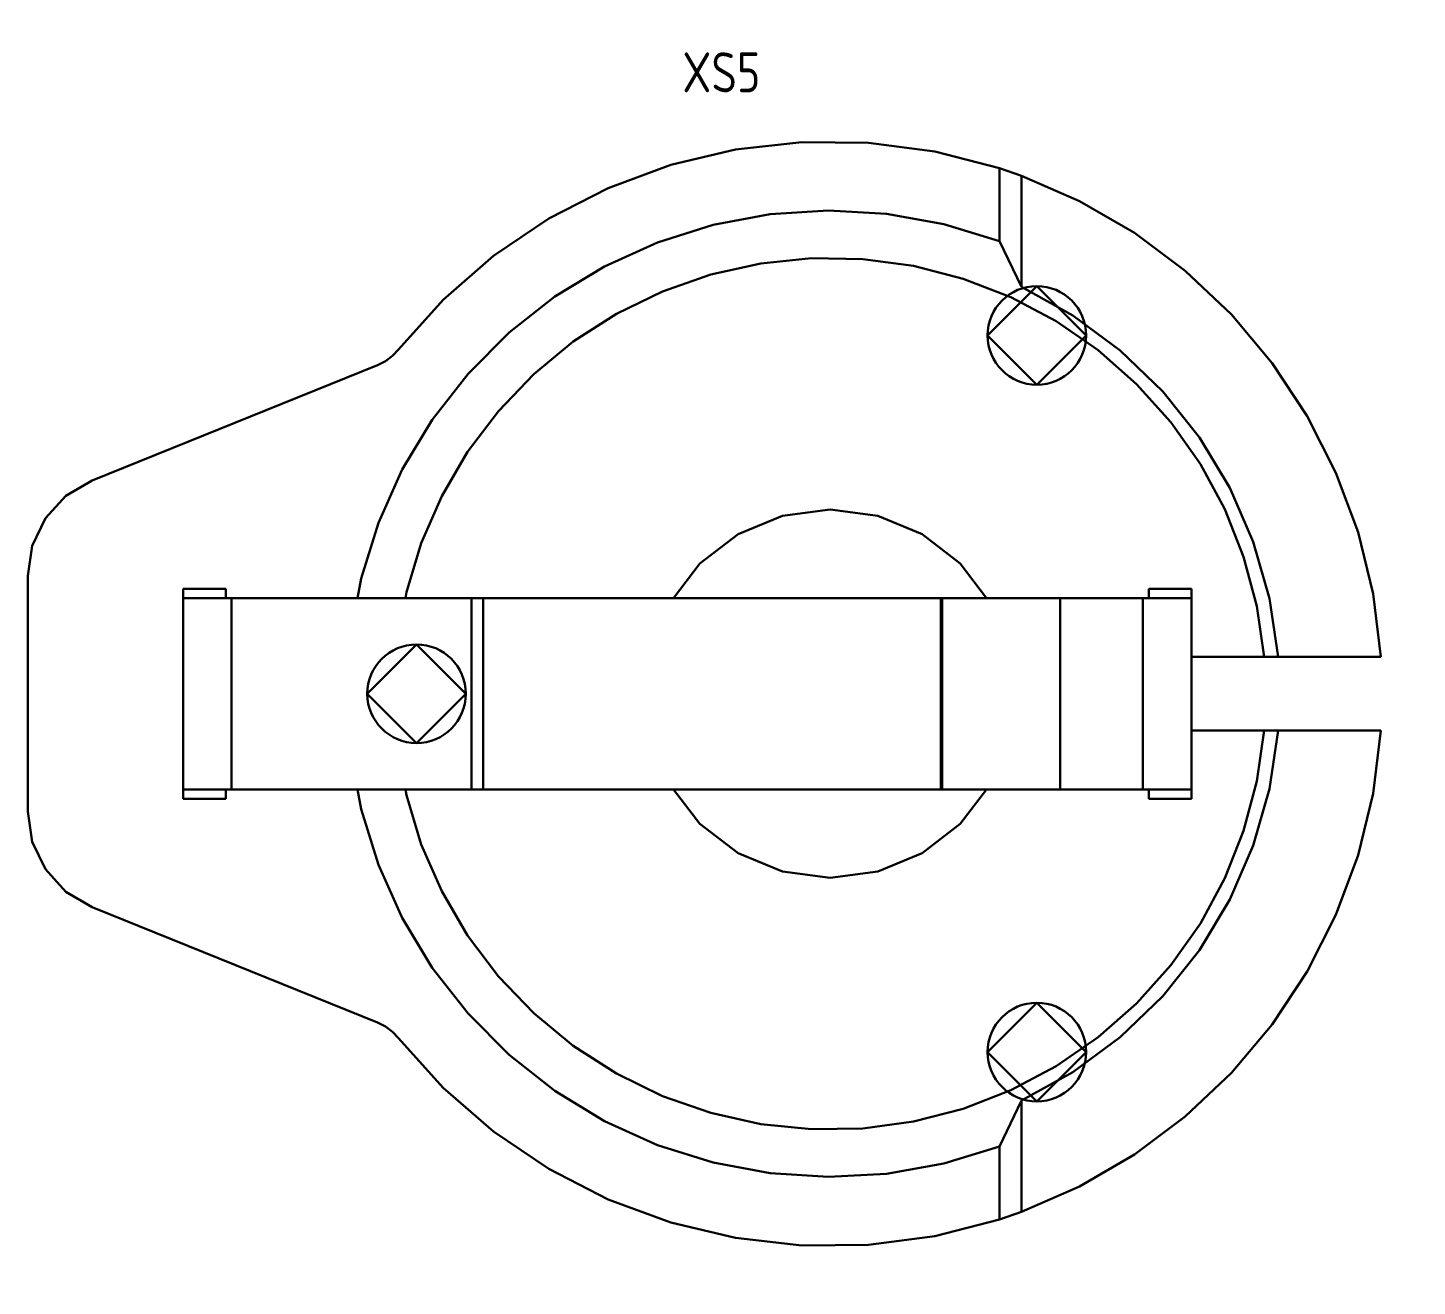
# Model space of a CAD drawing. Extents: x 346 to 4955, y 45 to 639.
# Drawn here: x 3498.55 to 3546.5, y 284 to 327.4 of the extents above; entities that cross this region are included whole.
import ezdxf

# ---------------------------------------------------------------- set-up
doc = ezdxf.new("R2010")
doc.units = 0
doc.header["$MEASUREMENT"] = 0
doc.layers.get('0').update_dxf_attribs({"linetype": 'CONTINUOUS'})
doc.layers.get('DEFPOINTS').update_dxf_attribs({"linetype": 'CONTINUOUS'})
doc.styles.add('GOST type A0', font='gost.TTF', dxfattribs={"oblique": 15, "height": 3.5})
doc.dimstyles.new('GOST type A', dxfattribs={"dimtxt": 3.5, "dimasz": 3, "dimexe": 2, "dimexo": 0, "dimgap": 1, "dimtad": 1, "dimtoh": 1, "dimtxsty": 'GOST type A0', "dimcen": 0, "dimazin": 2, "dimtfac": 1, "dimtmove": 0, "dimatfit": 3, "dimfxl": 1, "dimarcsym": 0})

# ---------------------------------------------------------------- blocks, each defined once
blk = doc.blocks.new('*D6')
at = {"color": 0, "lineweight": -2, "transparency": 16777216}
for p, q in [((3545.372, 570.79), (3571.552, 570.79)), ((3569.552, 567.79), (3569.552, 223.79)), ((3545.372, 220.79), (3571.552, 220.79))]:
    blk.add_line(p, q, dxfattribs=at)
at = {"color": 0, "transparency": 16777216}
for points in [[(3569.052, 567.79), (3570.052, 567.79), (3569.552, 570.79)], [(3569.052, 223.79), (3570.052, 223.79), (3569.552, 220.79)]]:
    blk.add_solid(points, dxfattribs=at)
at = {"layer": 'DEFPOINTS', "color": 0, "transparency": 16777216}
for p in [(3545.372, 570.79), (3545.372, 220.79), (3569.552, 220.79)]:
    blk.add_point(p, dxfattribs=at)
at = {"color": 0, "transparency": 16777216, "insert": (3566.8, 395.79), "char_height": 3.5, "attachment_point": 5, "rotation": 90, "style": 'GOST type A0'}
blk.add_mtext('350', dxfattribs=at)

msp = doc.modelspace()

# ---------------------------------------------------------------- linework, layer by layer
at = {"color": 7, "lineweight": 30}
for p, q in [((3522.977, 323.199), (3520.737, 322.669)), ((3522.977, 323.199), (3520.737, 322.669)), ((3522.977, 323.199), (3520.737, 322.669)), ((3522.977, 323.199), (3520.737, 322.669)), ((3525.265, 323.457), (3522.977, 323.199)), ((3525.265, 323.457), (3522.977, 323.199)), ((3525.265, 323.457), (3522.977, 323.199)), ((3525.265, 323.457), (3522.977, 323.199)), ((3527.567, 323.435), (3525.265, 323.457)), ((3525.265, 323.457), (3527.567, 323.435)), ((3527.567, 323.435), (3525.265, 323.457)), ((3525.265, 323.457), (3527.567, 323.435)), ((3529.849, 323.135), (3527.567, 323.435)), ((3527.567, 323.435), (3529.849, 323.135)), ((3529.849, 323.135), (3527.567, 323.435)), ((3527.567, 323.435), (3529.849, 323.135)), ((3532.079, 322.563), (3529.849, 323.135)), ((3529.849, 323.135), (3532.079, 322.563)), ((3532.079, 322.563), (3529.849, 323.135)), ((3529.849, 323.135), (3532.079, 322.563)), ((3520.737, 322.669), (3518.577, 321.873)), ((3520.737, 322.669), (3518.577, 321.873)), ((3520.737, 322.669), (3518.577, 321.873)), ((3520.737, 322.669), (3518.577, 321.873)), ((3532.841, 322.299), (3532.079, 322.563)), ((3532.079, 322.563), (3532.079, 320.041)), ((3532.079, 322.563), (3532.841, 322.299)), ((3532.841, 322.299), (3532.079, 322.563)), ((3532.079, 322.563), (3532.079, 320.041)), ((3532.079, 322.563), (3532.841, 322.299)), ((3534.847, 321.423), (3532.841, 322.299)), ((3532.841, 322.299), (3532.841, 318.465)), ((3532.841, 322.299), (3534.847, 321.423)), ((3534.847, 321.423), (3532.841, 322.299)), ((3532.841, 322.299), (3532.841, 318.465)), ((3532.841, 322.299), (3534.847, 321.423)), ((3518.577, 321.873), (3516.529, 320.821)), ((3518.577, 321.873), (3516.529, 320.821)), ((3518.577, 321.873), (3516.529, 320.821)), ((3518.577, 321.873), (3516.529, 320.821)), ((3536.741, 320.323), (3534.847, 321.423)), ((3534.847, 321.423), (3536.741, 320.323)), ((3536.741, 320.323), (3534.847, 321.423)), ((3534.847, 321.423), (3536.741, 320.323)), ((3516.529, 320.821), (3514.623, 319.531)), ((3516.529, 320.821), (3514.623, 319.531)), ((3516.529, 320.821), (3514.623, 319.531)), ((3516.529, 320.821), (3514.623, 319.531)), ((3524.173, 320.969), (3522.199, 320.601)), ((3524.173, 320.969), (3522.199, 320.601)), ((3526.177, 321.097), (3524.173, 320.969)), ((3526.177, 321.097), (3524.173, 320.969)), ((3526.177, 321.097), (3528.183, 320.983)), ((3526.177, 321.097), (3528.183, 320.983)), ((3528.183, 320.983), (3530.159, 320.629)), ((3528.183, 320.983), (3530.159, 320.629)), ((3522.199, 320.601), (3520.285, 319.999)), ((3522.199, 320.601), (3520.285, 319.999)), ((3530.159, 320.629), (3532.079, 320.041)), ((3530.159, 320.629), (3532.079, 320.041)), ((3538.495, 319.013), (3536.741, 320.323)), ((3536.741, 320.323), (3538.495, 319.013)), ((3538.495, 319.013), (3536.741, 320.323)), ((3536.741, 320.323), (3538.495, 319.013)), ((3520.285, 319.999), (3518.455, 319.169)), ((3520.285, 319.999), (3518.455, 319.169)), ((3532.079, 320.041), (3532.841, 318.465)), ((3532.079, 320.041), (3532.841, 318.465)), ((3514.623, 319.531), (3512.885, 318.019)), ((3514.623, 319.531), (3512.885, 318.019)), ((3514.623, 319.531), (3512.885, 318.019)), ((3514.623, 319.531), (3512.885, 318.019)), ((3525.601, 319.451), (3523.843, 319.273)), ((3525.601, 319.451), (3523.843, 319.273)), ((3525.601, 319.451), (3527.367, 319.421)), ((3525.601, 319.451), (3527.367, 319.421)), ((3527.367, 319.421), (3529.119, 319.185)), ((3527.367, 319.421), (3529.119, 319.185)), ((3518.455, 319.169), (3516.739, 318.127)), ((3518.455, 319.169), (3516.739, 318.127)), ((3522.119, 318.889), (3520.451, 318.307)), ((3522.119, 318.889), (3520.451, 318.307)), ((3523.843, 319.273), (3522.119, 318.889)), ((3523.843, 319.273), (3522.119, 318.889)), ((3529.119, 319.185), (3530.829, 318.745)), ((3529.119, 319.185), (3530.829, 318.745)), ((3540.087, 317.511), (3538.495, 319.013)), ((3538.495, 319.013), (3540.087, 317.511)), ((3540.087, 317.511), (3538.495, 319.013)), ((3538.495, 319.013), (3540.087, 317.511)), ((3530.829, 318.745), (3532.477, 318.109)), ((3530.829, 318.745), (3532.477, 318.109)), ((3533.372, 318.49), (3531.672, 316.79)), ((3532.841, 318.465), (3534.619, 317.481)), ((3532.841, 318.465), (3534.619, 317.481)), ((3535.072, 316.79), (3533.372, 318.49)), ((3512.885, 318.019), (3511.343, 316.309)), ((3512.885, 318.019), (3511.343, 316.309)), ((3512.885, 318.019), (3511.343, 316.309)), ((3512.885, 318.019), (3511.343, 316.309)), ((3516.739, 318.127), (3515.161, 316.885)), ((3516.739, 318.127), (3515.161, 316.885)), ((3520.451, 318.307), (3518.863, 317.533)), ((3520.451, 318.307), (3518.863, 317.533)), ((3532.477, 318.109), (3534.039, 317.281)), ((3532.477, 318.109), (3534.039, 317.281)), ((3518.863, 317.533), (3517.377, 316.577)), ((3518.863, 317.533), (3517.377, 316.577)), ((3534.619, 317.481), (3536.253, 316.273)), ((3534.619, 317.481), (3536.253, 316.273)), ((3541.497, 315.835), (3540.087, 317.511)), ((3540.087, 317.511), (3541.497, 315.835)), ((3541.497, 315.835), (3540.087, 317.511)), ((3540.087, 317.511), (3541.497, 315.835)), ((3534.039, 317.281), (3535.491, 316.277)), ((3534.039, 317.281), (3535.491, 316.277)), ((3515.161, 316.885), (3513.743, 315.463)), ((3515.161, 316.885), (3513.743, 315.463)), ((3517.377, 316.577), (3516.015, 315.453)), ((3517.377, 316.577), (3516.015, 315.453)), ((3531.672, 316.79), (3533.372, 315.09)), ((3533.372, 315.09), (3535.072, 316.79)), ((3511.135, 316.089), (3510.891, 315.907)), ((3511.135, 316.089), (3510.891, 315.907)), ((3511.135, 316.089), (3510.891, 315.907)), ((3511.135, 316.089), (3510.891, 315.907)), ((3511.343, 316.309), (3511.135, 316.089)), ((3511.343, 316.309), (3511.135, 316.089)), ((3511.343, 316.309), (3511.135, 316.089)), ((3511.343, 316.309), (3511.135, 316.089)), ((3535.491, 316.277), (3536.817, 315.111)), ((3535.491, 316.277), (3536.817, 315.111)), ((3536.253, 316.273), (3537.715, 314.861)), ((3536.253, 316.273), (3537.715, 314.861)), ((3510.619, 315.769), (3500.775, 311.791)), ((3510.619, 315.769), (3500.775, 311.791)), ((3510.619, 315.769), (3500.775, 311.791)), ((3510.619, 315.769), (3500.775, 311.791)), ((3510.891, 315.907), (3510.619, 315.769)), ((3510.891, 315.907), (3510.619, 315.769)), ((3510.891, 315.907), (3510.619, 315.769)), ((3510.891, 315.907), (3510.619, 315.769)), ((3542.705, 314.007), (3541.497, 315.835)), ((3541.497, 315.835), (3542.705, 314.007)), ((3542.705, 314.007), (3541.497, 315.835)), ((3541.497, 315.835), (3542.705, 314.007)), ((3513.743, 315.463), (3512.507, 313.881)), ((3513.743, 315.463), (3512.507, 313.881)), ((3516.015, 315.453), (3514.791, 314.179)), ((3516.015, 315.453), (3514.791, 314.179)), ((3536.817, 315.111), (3537.997, 313.795)), ((3536.817, 315.111), (3537.997, 313.795)), ((3537.715, 314.861), (3538.981, 313.271)), ((3537.715, 314.861), (3538.981, 313.271)), ((3514.791, 314.179), (3513.727, 312.769)), ((3514.791, 314.179), (3513.727, 312.769)), ((3512.507, 313.881), (3511.471, 312.161)), ((3512.507, 313.881), (3511.471, 312.161)), ((3537.997, 313.795), (3539.015, 312.351)), ((3537.997, 313.795), (3539.015, 312.351)), ((3543.695, 312.055), (3542.705, 314.007)), ((3542.705, 314.007), (3543.695, 312.055)), ((3543.695, 312.055), (3542.705, 314.007)), ((3542.705, 314.007), (3543.695, 312.055)), ((3538.981, 313.271), (3540.027, 311.529)), ((3538.981, 313.271), (3540.027, 311.529)), ((3513.727, 312.769), (3512.835, 311.243)), ((3513.727, 312.769), (3512.835, 311.243)), ((3511.471, 312.161), (3510.649, 310.329)), ((3511.471, 312.161), (3510.649, 310.329)), ((3539.015, 312.351), (3539.855, 310.797)), ((3539.015, 312.351), (3539.855, 310.797)), ((3500.775, 311.791), (3499.869, 311.259)), ((3500.775, 311.791), (3499.869, 311.259)), ((3500.775, 311.791), (3499.869, 311.259)), ((3500.775, 311.791), (3499.869, 311.259)), ((3544.455, 310.001), (3543.695, 312.055)), ((3543.695, 312.055), (3544.455, 310.001)), ((3544.455, 310.001), (3543.695, 312.055)), ((3543.695, 312.055), (3544.455, 310.001)), ((3499.869, 311.259), (3499.159, 310.483)), ((3499.869, 311.259), (3499.159, 310.483)), ((3499.869, 311.259), (3499.159, 310.483)), ((3499.869, 311.259), (3499.159, 310.483)), ((3512.835, 311.243), (3512.129, 309.625)), ((3512.835, 311.243), (3512.129, 309.625)), ((3540.027, 311.529), (3540.837, 309.665)), ((3540.027, 311.529), (3540.837, 309.665)), ((3526.237, 310.781), (3524.593, 310.565)), ((3526.237, 310.781), (3524.593, 310.565)), ((3526.237, 310.781), (3527.881, 310.565)), ((3526.237, 310.781), (3527.881, 310.565)), ((3539.855, 310.797), (3540.509, 309.157)), ((3539.855, 310.797), (3540.509, 309.157)), ((3499.159, 310.483), (3498.707, 309.535)), ((3499.159, 310.483), (3498.707, 309.535)), ((3499.159, 310.483), (3498.707, 309.535)), ((3499.159, 310.483), (3498.707, 309.535)), ((3510.649, 310.329), (3510.053, 308.411)), ((3510.649, 310.329), (3510.053, 308.411)), ((3524.593, 310.565), (3523.061, 309.931)), ((3524.593, 310.565), (3523.061, 309.931)), ((3527.881, 310.565), (3529.411, 309.931)), ((3527.881, 310.565), (3529.411, 309.931)), ((3523.061, 309.931), (3521.747, 308.921)), ((3523.061, 309.931), (3521.747, 308.921)), ((3529.411, 309.931), (3530.727, 308.921)), ((3529.411, 309.931), (3530.727, 308.921)), ((3544.973, 307.873), (3544.455, 310.001)), ((3544.455, 310.001), (3544.973, 307.873)), ((3544.973, 307.873), (3544.455, 310.001)), ((3544.455, 310.001), (3544.973, 307.873)), ((3498.707, 309.535), (3498.551, 308.495)), ((3498.707, 309.535), (3498.551, 308.495)), ((3498.707, 309.535), (3498.551, 308.495)), ((3498.707, 309.535), (3498.551, 308.495)), ((3512.129, 309.625), (3511.617, 307.933)), ((3512.129, 309.625), (3511.617, 307.933)), ((3540.837, 309.665), (3541.397, 307.711)), ((3540.837, 309.665), (3541.397, 307.711)), ((3521.747, 308.921), (3520.835, 307.733)), ((3521.747, 308.921), (3520.835, 307.733)), ((3530.727, 308.921), (3531.639, 307.733)), ((3530.727, 308.921), (3531.639, 307.733)), ((3540.509, 309.157), (3540.965, 307.449)), ((3540.509, 309.157), (3540.965, 307.449)), ((3498.551, 308.495), (3498.551, 300.367)), ((3498.551, 308.495), (3498.551, 300.367)), ((3498.551, 308.495), (3498.551, 300.367)), ((3498.551, 308.495), (3498.551, 300.367)), ((3510.053, 308.411), (3509.929, 307.733)), ((3510.053, 308.411), (3509.929, 307.733)), ((3505.383, 308.051), (3503.911, 308.051)), ((3503.911, 308.051), (3503.911, 300.811)), ((3505.383, 308.051), (3503.911, 308.051)), ((3503.911, 308.051), (3503.911, 300.811)), ((3505.383, 308.051), (3505.383, 307.733)), ((3505.383, 308.051), (3505.383, 307.733)), ((3511.617, 307.933), (3511.581, 307.733)), ((3511.617, 307.933), (3511.581, 307.733)), ((3537.235, 308.051), (3538.709, 308.051)), ((3537.235, 308.051), (3537.235, 307.733)), ((3537.235, 308.051), (3538.709, 308.051)), ((3537.235, 308.051), (3537.235, 307.733)), ((3538.709, 308.051), (3538.709, 305.701)), ((3538.709, 308.051), (3538.709, 305.701)), ((3545.245, 305.701), (3544.973, 307.873)), ((3544.973, 307.873), (3545.245, 305.701)), ((3545.245, 305.701), (3544.973, 307.873)), ((3544.973, 307.873), (3545.245, 305.701)), ((3503.967, 307.733), (3503.911, 307.733)), ((3503.967, 307.733), (3503.911, 307.733)), ((3504.135, 307.733), (3503.967, 307.733)), ((3504.135, 307.733), (3503.967, 307.733)), ((3504.401, 307.733), (3504.135, 307.733)), ((3504.401, 307.733), (3504.135, 307.733)), ((3504.747, 307.733), (3504.401, 307.733)), ((3504.747, 307.733), (3504.401, 307.733)), ((3505.151, 307.733), (3504.747, 307.733)), ((3505.151, 307.733), (3504.747, 307.733)), ((3505.151, 307.733), (3505.583, 307.733)), ((3505.151, 307.733), (3505.583, 307.733)), ((3505.583, 307.733), (3513.867, 307.733)), ((3505.583, 307.733), (3505.583, 301.129)), ((3505.583, 307.733), (3513.867, 307.733)), ((3505.583, 307.733), (3505.583, 301.129)), ((3514.001, 307.733), (3513.867, 307.733)), ((3513.867, 307.733), (3513.867, 301.129)), ((3514.001, 307.733), (3513.867, 307.733)), ((3513.867, 307.733), (3513.867, 301.129)), ((3514.135, 307.733), (3514.001, 307.733)), ((3514.135, 307.733), (3514.001, 307.733)), ((3514.267, 307.733), (3514.135, 307.733)), ((3514.267, 307.733), (3514.135, 307.733)), ((3514.267, 307.733), (3530.055, 307.733)), ((3514.267, 307.733), (3514.267, 301.129)), ((3514.267, 307.733), (3530.055, 307.733)), ((3514.267, 307.733), (3514.267, 301.129)), ((3530.071, 307.733), (3530.055, 307.733)), ((3530.055, 307.733), (3537.035, 307.733)), ((3530.055, 307.733), (3530.055, 301.129)), ((3530.071, 307.733), (3530.055, 307.733)), ((3530.055, 307.733), (3537.035, 307.733)), ((3530.055, 307.733), (3530.055, 301.129)), ((3530.087, 307.733), (3530.071, 307.733)), ((3530.087, 307.733), (3530.071, 307.733)), ((3530.103, 307.733), (3530.087, 307.733)), ((3530.103, 307.733), (3530.087, 307.733)), ((3530.103, 307.733), (3534.179, 307.733)), ((3530.103, 307.733), (3530.103, 301.129)), ((3530.103, 307.733), (3534.179, 307.733)), ((3530.103, 307.733), (3530.103, 301.129)), ((3534.179, 307.733), (3534.179, 301.129)), ((3534.179, 307.733), (3534.179, 301.129)), ((3537.469, 307.733), (3537.035, 307.733)), ((3537.035, 307.733), (3537.035, 301.129)), ((3537.469, 307.733), (3537.035, 307.733)), ((3537.035, 307.733), (3537.035, 301.129)), ((3537.871, 307.733), (3537.469, 307.733)), ((3537.871, 307.733), (3537.469, 307.733)), ((3537.871, 307.733), (3538.219, 307.733)), ((3537.871, 307.733), (3538.219, 307.733)), ((3538.485, 307.733), (3538.219, 307.733)), ((3538.485, 307.733), (3538.219, 307.733)), ((3538.651, 307.733), (3538.485, 307.733)), ((3538.651, 307.733), (3538.485, 307.733)), ((3538.709, 307.733), (3538.651, 307.733)), ((3538.709, 307.733), (3538.651, 307.733)), ((3540.965, 307.449), (3541.217, 305.701)), ((3540.965, 307.449), (3541.217, 305.701)), ((3541.397, 307.711), (3541.695, 305.701)), ((3541.397, 307.711), (3541.695, 305.701)), ((3511.967, 306.131), (3510.267, 304.431)), ((3513.667, 304.431), (3511.967, 306.131)), ((3538.709, 303.161), (3538.709, 305.701)), ((3538.709, 305.701), (3541.217, 305.701)), ((3538.709, 305.701), (3538.709, 303.161)), ((3538.709, 305.701), (3541.217, 305.701)), ((3538.709, 303.161), (3538.709, 305.701)), ((3538.709, 305.701), (3541.217, 305.701)), ((3538.709, 305.701), (3538.709, 303.161)), ((3538.709, 305.701), (3541.217, 305.701)), ((3541.217, 305.701), (3541.339, 305.701)), ((3541.217, 305.701), (3541.339, 305.701)), ((3541.217, 305.701), (3541.339, 305.701)), ((3541.217, 305.701), (3541.339, 305.701)), ((3541.339, 305.701), (3541.695, 305.701)), ((3541.695, 305.701), (3541.339, 305.701)), ((3541.339, 305.701), (3541.695, 305.701)), ((3541.695, 305.701), (3541.339, 305.701)), ((3541.695, 305.701), (3545.245, 305.701)), ((3541.695, 305.701), (3545.245, 305.701)), ((3541.695, 305.701), (3545.245, 305.701)), ((3541.695, 305.701), (3545.245, 305.701)), ((3510.267, 304.431), (3511.967, 302.731)), ((3511.967, 302.731), (3513.667, 304.431)), ((3541.217, 303.161), (3538.709, 303.161)), ((3538.709, 303.161), (3538.709, 300.811)), ((3538.709, 303.161), (3541.217, 303.161)), ((3541.217, 303.161), (3538.709, 303.161)), ((3538.709, 303.161), (3538.709, 300.811)), ((3538.709, 303.161), (3541.217, 303.161)), ((3541.217, 303.161), (3540.965, 301.413)), ((3541.217, 303.161), (3540.965, 301.413)), ((3541.339, 303.161), (3541.217, 303.161)), ((3541.217, 303.161), (3541.339, 303.161)), ((3541.339, 303.161), (3541.217, 303.161)), ((3541.217, 303.161), (3541.339, 303.161)), ((3541.695, 303.161), (3541.339, 303.161)), ((3541.695, 303.161), (3541.339, 303.161)), ((3541.695, 303.161), (3541.339, 303.161)), ((3541.695, 303.161), (3541.339, 303.161)), ((3541.695, 303.161), (3541.397, 301.151)), ((3541.695, 303.161), (3541.397, 301.151)), ((3545.245, 303.161), (3541.695, 303.161)), ((3541.695, 303.161), (3545.245, 303.161)), ((3545.245, 303.161), (3541.695, 303.161)), ((3541.695, 303.161), (3545.245, 303.161)), ((3544.973, 300.989), (3545.245, 303.161)), ((3545.245, 303.161), (3544.973, 300.989)), ((3544.973, 300.989), (3545.245, 303.161)), ((3545.245, 303.161), (3544.973, 300.989)), ((3503.967, 301.129), (3503.911, 301.129)), ((3503.967, 301.129), (3503.911, 301.129)), ((3504.135, 301.129), (3503.967, 301.129)), ((3504.135, 301.129), (3503.967, 301.129)), ((3504.401, 301.129), (3504.135, 301.129)), ((3504.401, 301.129), (3504.135, 301.129)), ((3504.747, 301.129), (3504.401, 301.129)), ((3504.747, 301.129), (3504.401, 301.129)), ((3505.151, 301.129), (3504.747, 301.129)), ((3505.151, 301.129), (3504.747, 301.129)), ((3505.151, 301.129), (3505.583, 301.129)), ((3505.151, 301.129), (3505.583, 301.129)), ((3505.383, 301.129), (3505.383, 300.811)), ((3505.383, 301.129), (3505.383, 300.811)), ((3505.583, 301.129), (3513.867, 301.129)), ((3505.583, 301.129), (3513.867, 301.129)), ((3509.929, 301.129), (3510.053, 300.451)), ((3509.929, 301.129), (3510.053, 300.451)), ((3511.581, 301.129), (3511.617, 300.929)), ((3511.581, 301.129), (3511.617, 300.929)), ((3514.001, 301.129), (3513.867, 301.129)), ((3514.001, 301.129), (3513.867, 301.129)), ((3514.135, 301.129), (3514.001, 301.129)), ((3514.135, 301.129), (3514.001, 301.129)), ((3514.267, 301.129), (3514.135, 301.129)), ((3514.267, 301.129), (3514.135, 301.129)), ((3514.267, 301.129), (3530.055, 301.129)), ((3514.267, 301.129), (3530.055, 301.129)), ((3520.835, 301.129), (3521.747, 299.941)), ((3520.835, 301.129), (3521.747, 299.941)), ((3530.071, 301.129), (3530.055, 301.129)), ((3530.055, 301.129), (3537.035, 301.129)), ((3530.071, 301.129), (3530.055, 301.129)), ((3530.055, 301.129), (3537.035, 301.129)), ((3530.087, 301.129), (3530.071, 301.129)), ((3530.087, 301.129), (3530.071, 301.129)), ((3530.103, 301.129), (3530.087, 301.129)), ((3530.103, 301.129), (3530.087, 301.129)), ((3530.103, 301.129), (3534.179, 301.129)), ((3530.103, 301.129), (3534.179, 301.129)), ((3531.639, 301.129), (3530.727, 299.941)), ((3531.639, 301.129), (3530.727, 299.941)), ((3537.469, 301.129), (3537.035, 301.129)), ((3537.469, 301.129), (3537.035, 301.129)), ((3537.235, 301.129), (3537.235, 300.811)), ((3537.235, 301.129), (3537.235, 300.811)), ((3537.871, 301.129), (3537.469, 301.129)), ((3537.871, 301.129), (3537.469, 301.129)), ((3537.871, 301.129), (3538.219, 301.129)), ((3537.871, 301.129), (3538.219, 301.129)), ((3538.485, 301.129), (3538.219, 301.129)), ((3538.485, 301.129), (3538.219, 301.129)), ((3538.651, 301.129), (3538.485, 301.129)), ((3538.651, 301.129), (3538.485, 301.129)), ((3538.709, 301.129), (3538.651, 301.129)), ((3538.709, 301.129), (3538.651, 301.129)), ((3540.965, 301.413), (3540.509, 299.705)), ((3540.965, 301.413), (3540.509, 299.705)), ((3541.397, 301.151), (3540.837, 299.197)), ((3541.397, 301.151), (3540.837, 299.197)), ((3505.383, 300.811), (3503.911, 300.811)), ((3505.383, 300.811), (3503.911, 300.811)), ((3511.617, 300.929), (3512.129, 299.237)), ((3511.617, 300.929), (3512.129, 299.237)), ((3537.235, 300.811), (3538.709, 300.811)), ((3537.235, 300.811), (3538.709, 300.811)), ((3544.455, 298.861), (3544.973, 300.989)), ((3544.973, 300.989), (3544.455, 298.861)), ((3544.455, 298.861), (3544.973, 300.989)), ((3544.973, 300.989), (3544.455, 298.861)), ((3498.551, 300.367), (3498.707, 299.327)), ((3498.551, 300.367), (3498.707, 299.327)), ((3498.551, 300.367), (3498.707, 299.327)), ((3498.551, 300.367), (3498.707, 299.327)), ((3510.053, 300.451), (3510.649, 298.533)), ((3510.053, 300.451), (3510.649, 298.533)), ((3521.747, 299.941), (3523.061, 298.931)), ((3521.747, 299.941), (3523.061, 298.931)), ((3530.727, 299.941), (3529.411, 298.931)), ((3530.727, 299.941), (3529.411, 298.931)), ((3540.509, 299.705), (3539.855, 298.065)), ((3540.509, 299.705), (3539.855, 298.065)), ((3498.707, 299.327), (3499.159, 298.379)), ((3498.707, 299.327), (3499.159, 298.379)), ((3498.707, 299.327), (3499.159, 298.379)), ((3498.707, 299.327), (3499.159, 298.379)), ((3512.129, 299.237), (3512.835, 297.619)), ((3512.129, 299.237), (3512.835, 297.619)), ((3540.837, 299.197), (3540.027, 297.333)), ((3540.837, 299.197), (3540.027, 297.333)), ((3523.061, 298.931), (3524.593, 298.297)), ((3523.061, 298.931), (3524.593, 298.297)), ((3529.411, 298.931), (3527.881, 298.297)), ((3529.411, 298.931), (3527.881, 298.297)), ((3543.695, 296.807), (3544.455, 298.861)), ((3544.455, 298.861), (3543.695, 296.807)), ((3543.695, 296.807), (3544.455, 298.861)), ((3544.455, 298.861), (3543.695, 296.807)), ((3499.159, 298.379), (3499.869, 297.603)), ((3499.159, 298.379), (3499.869, 297.603)), ((3499.159, 298.379), (3499.869, 297.603)), ((3499.159, 298.379), (3499.869, 297.603)), ((3510.649, 298.533), (3511.471, 296.701)), ((3510.649, 298.533), (3511.471, 296.701)), ((3524.593, 298.297), (3526.237, 298.081)), ((3524.593, 298.297), (3526.237, 298.081)), ((3527.881, 298.297), (3526.237, 298.081)), ((3527.881, 298.297), (3526.237, 298.081)), ((3539.855, 298.065), (3539.015, 296.511)), ((3539.855, 298.065), (3539.015, 296.511)), ((3499.869, 297.603), (3500.775, 297.069)), ((3499.869, 297.603), (3500.775, 297.069)), ((3499.869, 297.603), (3500.775, 297.069)), ((3499.869, 297.603), (3500.775, 297.069)), ((3512.835, 297.619), (3513.727, 296.093)), ((3512.835, 297.619), (3513.727, 296.093)), ((3540.027, 297.333), (3538.981, 295.591)), ((3540.027, 297.333), (3538.981, 295.591)), ((3500.775, 297.069), (3510.619, 293.093)), ((3500.775, 297.069), (3510.619, 293.093)), ((3500.775, 297.069), (3510.619, 293.093)), ((3500.775, 297.069), (3510.619, 293.093)), ((3542.705, 294.853), (3543.695, 296.807)), ((3543.695, 296.807), (3542.705, 294.853)), ((3542.705, 294.853), (3543.695, 296.807)), ((3543.695, 296.807), (3542.705, 294.853)), ((3511.471, 296.701), (3512.507, 294.981)), ((3511.471, 296.701), (3512.507, 294.981)), ((3539.015, 296.511), (3537.997, 295.067)), ((3539.015, 296.511), (3537.997, 295.067)), ((3513.727, 296.093), (3514.791, 294.683)), ((3513.727, 296.093), (3514.791, 294.683)), ((3538.981, 295.591), (3537.715, 294.001)), ((3538.981, 295.591), (3537.715, 294.001)), ((3512.507, 294.981), (3513.743, 293.399)), ((3512.507, 294.981), (3513.743, 293.399)), ((3537.997, 295.067), (3536.817, 293.751)), ((3537.997, 295.067), (3536.817, 293.751)), ((3514.791, 294.683), (3516.015, 293.409)), ((3514.791, 294.683), (3516.015, 293.409)), ((3541.497, 293.027), (3542.705, 294.853)), ((3542.705, 294.853), (3541.497, 293.027)), ((3541.497, 293.027), (3542.705, 294.853)), ((3542.705, 294.853), (3541.497, 293.027)), ((3537.715, 294.001), (3536.253, 292.589)), ((3537.715, 294.001), (3536.253, 292.589)), ((3533.372, 293.773), (3531.672, 292.073)), ((3535.072, 292.073), (3533.372, 293.773)), ((3536.817, 293.751), (3535.491, 292.583)), ((3536.817, 293.751), (3535.491, 292.583)), ((3510.619, 293.093), (3510.891, 292.955)), ((3510.619, 293.093), (3510.891, 292.955)), ((3510.619, 293.093), (3510.891, 292.955)), ((3510.619, 293.093), (3510.891, 292.955)), ((3513.743, 293.399), (3515.161, 291.977)), ((3513.743, 293.399), (3515.161, 291.977)), ((3516.015, 293.409), (3517.377, 292.285)), ((3516.015, 293.409), (3517.377, 292.285)), ((3540.087, 291.351), (3541.497, 293.027)), ((3541.497, 293.027), (3540.087, 291.351)), ((3540.087, 291.351), (3541.497, 293.027)), ((3541.497, 293.027), (3540.087, 291.351)), ((3510.891, 292.955), (3511.135, 292.773)), ((3510.891, 292.955), (3511.135, 292.773)), ((3510.891, 292.955), (3511.135, 292.773)), ((3510.891, 292.955), (3511.135, 292.773)), ((3511.135, 292.773), (3511.343, 292.553)), ((3511.135, 292.773), (3511.343, 292.553)), ((3511.135, 292.773), (3511.343, 292.553)), ((3511.135, 292.773), (3511.343, 292.553)), ((3511.343, 292.553), (3512.885, 290.843)), ((3511.343, 292.553), (3512.885, 290.843)), ((3511.343, 292.553), (3512.885, 290.843)), ((3511.343, 292.553), (3512.885, 290.843)), ((3535.491, 292.583), (3534.039, 291.581)), ((3535.491, 292.583), (3534.039, 291.581)), ((3536.253, 292.589), (3534.619, 291.381)), ((3536.253, 292.589), (3534.619, 291.381)), ((3517.377, 292.285), (3518.863, 291.329)), ((3517.377, 292.285), (3518.863, 291.329)), ((3531.672, 292.073), (3533.372, 290.373)), ((3533.372, 290.373), (3535.072, 292.073)), ((3515.161, 291.977), (3516.739, 290.735)), ((3515.161, 291.977), (3516.739, 290.735)), ((3534.039, 291.581), (3532.477, 290.753)), ((3534.039, 291.581), (3532.477, 290.753)), ((3518.863, 291.329), (3520.451, 290.555)), ((3518.863, 291.329), (3520.451, 290.555)), ((3534.619, 291.381), (3532.841, 290.397)), ((3534.619, 291.381), (3532.841, 290.397)), ((3538.495, 289.849), (3540.087, 291.351)), ((3540.087, 291.351), (3538.495, 289.849)), ((3538.495, 289.849), (3540.087, 291.351)), ((3540.087, 291.351), (3538.495, 289.849)), ((3512.885, 290.843), (3514.623, 289.331)), ((3512.885, 290.843), (3514.623, 289.331)), ((3512.885, 290.843), (3514.623, 289.331)), ((3512.885, 290.843), (3514.623, 289.331)), ((3516.739, 290.735), (3518.455, 289.693)), ((3516.739, 290.735), (3518.455, 289.693)), ((3532.477, 290.753), (3530.829, 290.117)), ((3532.477, 290.753), (3530.829, 290.117)), ((3520.451, 290.555), (3522.119, 289.973)), ((3520.451, 290.555), (3522.119, 289.973)), ((3530.829, 290.117), (3529.119, 289.677)), ((3530.829, 290.117), (3529.119, 289.677)), ((3532.841, 290.397), (3532.079, 288.821)), ((3532.841, 290.397), (3532.079, 288.821)), ((3532.841, 290.397), (3532.841, 286.563)), ((3532.841, 290.397), (3532.841, 286.563)), ((3518.455, 289.693), (3520.285, 288.863)), ((3518.455, 289.693), (3520.285, 288.863)), ((3522.119, 289.973), (3523.843, 289.589)), ((3522.119, 289.973), (3523.843, 289.589)), ((3529.119, 289.677), (3527.367, 289.439)), ((3529.119, 289.677), (3527.367, 289.439)), ((3536.741, 288.539), (3538.495, 289.849)), ((3538.495, 289.849), (3536.741, 288.539)), ((3536.741, 288.539), (3538.495, 289.849)), ((3538.495, 289.849), (3536.741, 288.539)), ((3514.623, 289.331), (3516.529, 288.041)), ((3514.623, 289.331), (3516.529, 288.041)), ((3514.623, 289.331), (3516.529, 288.041)), ((3514.623, 289.331), (3516.529, 288.041)), ((3523.843, 289.589), (3525.601, 289.411)), ((3523.843, 289.589), (3525.601, 289.411)), ((3527.367, 289.439), (3525.601, 289.411)), ((3527.367, 289.439), (3525.601, 289.411)), ((3520.285, 288.863), (3522.199, 288.261)), ((3520.285, 288.863), (3522.199, 288.261)), ((3532.079, 288.821), (3530.159, 288.233)), ((3532.079, 288.821), (3530.159, 288.233)), ((3532.079, 288.821), (3532.079, 286.299)), ((3532.079, 288.821), (3532.079, 286.299)), ((3522.199, 288.261), (3524.173, 287.893)), ((3522.199, 288.261), (3524.173, 287.893)), ((3530.159, 288.233), (3528.183, 287.877)), ((3530.159, 288.233), (3528.183, 287.877)), ((3534.847, 287.437), (3536.741, 288.539)), ((3536.741, 288.539), (3534.847, 287.437)), ((3534.847, 287.437), (3536.741, 288.539)), ((3536.741, 288.539), (3534.847, 287.437)), ((3516.529, 288.041), (3518.577, 286.989)), ((3516.529, 288.041), (3518.577, 286.989)), ((3516.529, 288.041), (3518.577, 286.989)), ((3516.529, 288.041), (3518.577, 286.989)), ((3524.173, 287.893), (3526.177, 287.765)), ((3524.173, 287.893), (3526.177, 287.765)), ((3528.183, 287.877), (3526.177, 287.765)), ((3528.183, 287.877), (3526.177, 287.765)), ((3532.841, 286.563), (3534.847, 287.437)), ((3534.847, 287.437), (3532.841, 286.563)), ((3532.841, 286.563), (3534.847, 287.437)), ((3534.847, 287.437), (3532.841, 286.563)), ((3518.577, 286.989), (3520.737, 286.193)), ((3518.577, 286.989), (3520.737, 286.193)), ((3518.577, 286.989), (3520.737, 286.193)), ((3518.577, 286.989), (3520.737, 286.193)), ((3529.849, 285.727), (3532.079, 286.299)), ((3532.079, 286.299), (3529.849, 285.727)), ((3529.849, 285.727), (3532.079, 286.299)), ((3532.079, 286.299), (3529.849, 285.727)), ((3532.079, 286.299), (3532.841, 286.563)), ((3532.841, 286.563), (3532.079, 286.299)), ((3532.079, 286.299), (3532.841, 286.563)), ((3532.841, 286.563), (3532.079, 286.299)), ((3520.737, 286.193), (3522.977, 285.661)), ((3520.737, 286.193), (3522.977, 285.661)), ((3520.737, 286.193), (3522.977, 285.661)), ((3520.737, 286.193), (3522.977, 285.661)), ((3522.977, 285.661), (3525.265, 285.405)), ((3522.977, 285.661), (3525.265, 285.405)), ((3522.977, 285.661), (3525.265, 285.405)), ((3522.977, 285.661), (3525.265, 285.405)), ((3525.265, 285.405), (3527.567, 285.427)), ((3527.567, 285.427), (3525.265, 285.405)), ((3525.265, 285.405), (3527.567, 285.427)), ((3527.567, 285.427), (3525.265, 285.405)), ((3527.567, 285.427), (3529.849, 285.727)), ((3529.849, 285.727), (3527.567, 285.427)), ((3527.567, 285.427), (3529.849, 285.727)), ((3529.849, 285.727), (3527.567, 285.427))]:
    msp.add_line(p, q, dxfattribs=at)
for centre, start, end in [((3533.372, 316.79), 90, 180), ((3533.372, 316.79), 0, 90), ((3533.372, 316.79), 180, 270), ((3533.372, 316.79), 270, 0), ((3511.967, 304.431), 90, 180), ((3511.967, 304.431), 0, 90), ((3511.967, 304.431), 180, 270), ((3511.967, 304.431), 270, 0), ((3533.372, 292.073), 90, 180), ((3533.372, 292.073), 0, 90), ((3533.372, 292.073), 180, 270), ((3533.372, 292.073), 270, 0)]:
    msp.add_arc(centre, 1.7, start, end, dxfattribs=at)

# ---------------------------------------------------------------- texts
at = {"color": 7, "lineweight": 30, "style": 'GOST type A0'}
msp.add_text('XS5', height=1.3796, dxfattribs=at).set_placement((3521.139, 325.174))

# ---------------------------------------------------------------- dimensions: what is measured, and where the dimension line sits
dim = msp.add_linear_dim(base=(3569.552, 220.79), p1=(3545.372, 570.79), p2=(3545.372, 220.79), angle=90, dimstyle='GOST type A')
dim.commit()
dim.dimension.update_dxf_attribs({"geometry": '*D6', "text_midpoint": (3566.8, 395.79)})

doc.saveas('drawing.dxf')
